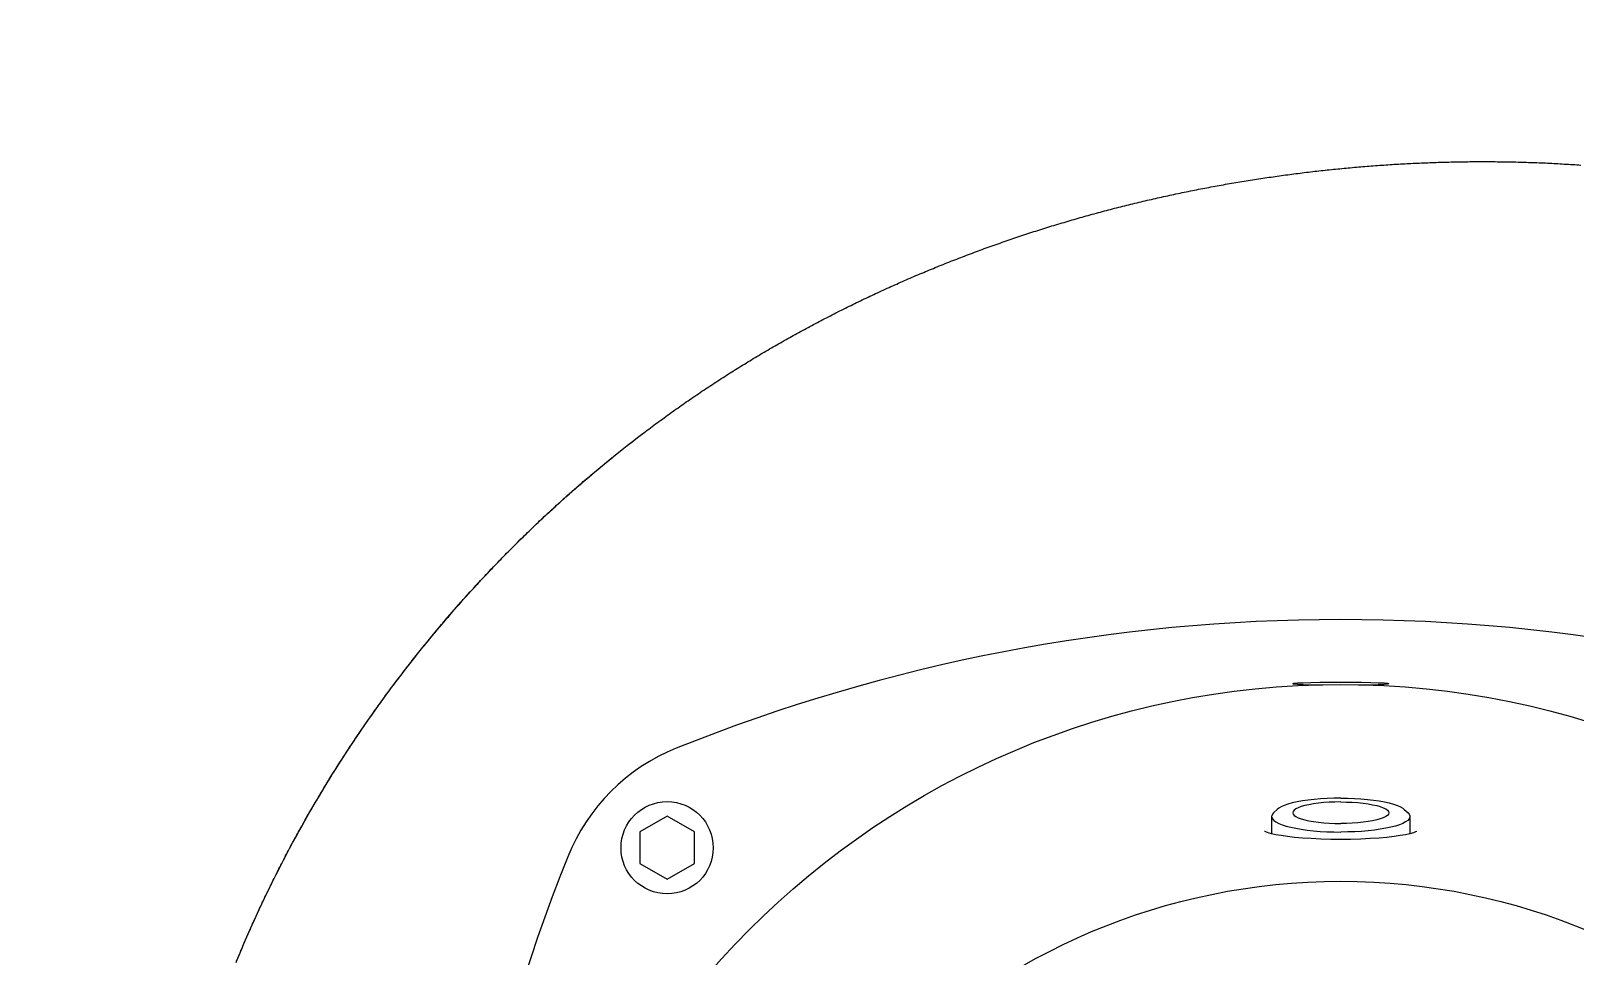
# Model space of a CAD drawing. Extents: x 0 to 216, y -5 to 280.
# Drawn here: x 117.658 to 122.373, y 191.395 to 194.217 of the extents above; entities that cross this region are included whole.
import ezdxf

# ---------------------------------------------------------------- set-up
doc = ezdxf.new("R2010")
doc.units = 0
doc.header["$LTSCALE"] = 10
doc.header["$MEASUREMENT"] = 0
doc.linetypes.add('SHORT_DASH', pattern=[0.125, 0.03125, -0.0625, 0.03125])
doc.layers.add('CADdetails-9-EXTRAFINE', color=9, linetype='CONTINUOUS')

msp = doc.modelspace()

# ---------------------------------------------------------------- linework, layer by layer
at = {"layer": 'CADdetails-9-EXTRAFINE', "linetype": 'Continuous'}
for p, q in [((119.5099, 192.9766), (119.5258, 192.9887)), ((119.4471, 192.9274), (119.4627, 192.9398)), ((119.4627, 192.9398), (119.4783, 192.9522)), ((119.4783, 192.9522), (119.4941, 192.9644)), ((119.4941, 192.9644), (119.5099, 192.9766)), ((119.3853, 192.8768), (119.4006, 192.8896)), ((119.4006, 192.8896), (119.416, 192.9023)), ((119.416, 192.9023), (119.4315, 192.9149)), ((119.4315, 192.9149), (119.4471, 192.9274)), ((119.3246, 192.825), (119.3396, 192.8381)), ((119.3396, 192.8381), (119.3548, 192.8511)), ((119.3548, 192.8511), (119.37, 192.864)), ((119.37, 192.864), (119.3853, 192.8768)), ((119.2797, 192.7853), (119.2946, 192.7986)), ((119.2946, 192.7986), (119.3095, 192.8119)), ((119.3095, 192.8119), (119.3246, 192.825)), ((119.2209, 192.7313), (119.2355, 192.7449)), ((119.2355, 192.7449), (119.2502, 192.7585)), ((119.2502, 192.7585), (119.2649, 192.7719)), ((119.2649, 192.7719), (119.2797, 192.7853)), ((119.1776, 192.6901), (119.192, 192.7039)), ((119.192, 192.7039), (119.2064, 192.7176)), ((119.2064, 192.7176), (119.2209, 192.7313)), ((119.1208, 192.634), (119.1349, 192.6481)), ((119.1349, 192.6481), (119.149, 192.6622)), ((119.149, 192.6622), (119.1633, 192.6761)), ((119.1633, 192.6761), (119.1776, 192.6901)), ((119.0789, 192.5912), (119.0928, 192.6055)), ((119.0928, 192.6055), (119.1068, 192.6198)), ((119.1068, 192.6198), (119.1208, 192.634)), ((119.0378, 192.5478), (119.0514, 192.5623)), ((119.0514, 192.5623), (119.0651, 192.5768)), ((119.0651, 192.5768), (119.0789, 192.5912)), ((118.9972, 192.5037), (119.0107, 192.5184)), ((119.0107, 192.5184), (119.0242, 192.5331)), ((119.0242, 192.5331), (119.0378, 192.5478)), ((118.9443, 192.444), (118.9574, 192.459)), ((118.9574, 192.459), (118.9706, 192.474)), ((118.9706, 192.474), (118.9839, 192.4889)), ((118.9839, 192.4889), (118.9972, 192.5037)), ((118.9054, 192.3985), (118.9183, 192.4137)), ((118.9183, 192.4137), (118.9312, 192.4289)), ((118.9312, 192.4289), (118.9443, 192.444)), ((118.8672, 192.3524), (118.8798, 192.3679)), ((118.8798, 192.3679), (118.8926, 192.3832)), ((118.8926, 192.3832), (118.9054, 192.3985)), ((118.8296, 192.3058), (118.8421, 192.3214)), ((118.8421, 192.3214), (118.8546, 192.3369)), ((118.8546, 192.3369), (118.8672, 192.3524)), ((118.7929, 192.2586), (118.805, 192.2744)), ((118.805, 192.2744), (118.8173, 192.2901)), ((118.8173, 192.2901), (118.8296, 192.3058)), ((118.7568, 192.2108), (118.7687, 192.2268)), ((118.7687, 192.2268), (118.7807, 192.2427)), ((118.7807, 192.2427), (118.7929, 192.2586)), ((121.5105, 192.2256), (121.5142, 192.2268)), ((121.5142, 192.2245), (121.5105, 192.2256)), ((121.5142, 192.2268), (121.525, 192.2278)), ((121.525, 192.2234), (121.5142, 192.2245)), ((121.525, 192.2278), (121.5425, 192.2288)), ((121.5425, 192.2224), (121.525, 192.2234)), ((121.5425, 192.2288), (121.5657, 192.2296)), ((121.5657, 192.2296), (121.5935, 192.2302)), ((121.5935, 192.2302), (121.6245, 192.2306)), ((121.6245, 192.2306), (121.6571, 192.2307)), ((121.6571, 192.2307), (121.6897, 192.2306)), ((121.6897, 192.2306), (121.7207, 192.2302)), ((121.7207, 192.2302), (121.7485, 192.2296)), ((121.7485, 192.2296), (121.7717, 192.2288)), ((121.7717, 192.2288), (121.7892, 192.2278)), ((121.7892, 192.2234), (121.7717, 192.2224)), ((121.7892, 192.2278), (121.8, 192.2268)), ((121.8, 192.2245), (121.7892, 192.2234)), ((121.8, 192.2268), (121.8037, 192.2256)), ((121.8037, 192.2256), (121.8, 192.2245)), ((118.7215, 192.1625), (118.7332, 192.1786)), ((118.7332, 192.1786), (118.7449, 192.1948)), ((118.7449, 192.1948), (118.7568, 192.2108)), ((121.5657, 192.2216), (121.5425, 192.2224)), ((121.5935, 192.221), (121.5657, 192.2216)), ((121.6027, 192.2209), (121.5935, 192.221)), ((121.7207, 192.221), (121.7115, 192.2209)), ((121.7485, 192.2216), (121.7207, 192.221)), ((121.7717, 192.2224), (121.7485, 192.2216)), ((118.6869, 192.1136), (118.6983, 192.13)), ((118.6983, 192.13), (118.7098, 192.1463)), ((118.7098, 192.1463), (118.7215, 192.1625)), ((118.6642, 192.0808), (118.6755, 192.0972)), ((118.6755, 192.0972), (118.6869, 192.1136)), ((118.6309, 192.031), (118.6419, 192.0477)), ((118.6419, 192.0477), (118.653, 192.0643)), ((118.653, 192.0643), (118.6642, 192.0808)), ((118.5983, 191.9808), (118.6091, 191.9976)), ((118.6091, 191.9976), (118.62, 192.0144)), ((118.62, 192.0144), (118.6309, 192.031)), ((118.5665, 191.9301), (118.5771, 191.9471)), ((118.5771, 191.9471), (118.5876, 191.964)), ((118.5876, 191.964), (118.5983, 191.9808)), ((118.5355, 191.8789), (118.5458, 191.896)), ((118.5458, 191.896), (118.5561, 191.9131)), ((118.5561, 191.9131), (118.5665, 191.9301)), ((118.5153, 191.8445), (118.5254, 191.8617)), ((118.5254, 191.8617), (118.5355, 191.8789)), ((121.4675, 191.8457), (121.4631, 191.8422)), ((121.475, 191.8501), (121.4675, 191.8457)), ((121.4844, 191.8543), (121.475, 191.8501)), ((121.4958, 191.8582), (121.4844, 191.8543)), ((121.5089, 191.8619), (121.4958, 191.8582)), ((121.5237, 191.8652), (121.5089, 191.8619)), ((121.5273, 191.8472), (121.52, 191.8436)), ((121.5399, 191.8681), (121.5237, 191.8652)), ((121.5364, 191.8506), (121.5273, 191.8472)), ((121.5474, 191.8537), (121.5364, 191.8506)), ((121.5574, 191.8707), (121.5399, 191.8681)), ((121.5599, 191.8565), (121.5474, 191.8537)), ((121.576, 191.8728), (121.5574, 191.8707)), ((121.5738, 191.859), (121.5599, 191.8565)), ((121.589, 191.8611), (121.5738, 191.859)), ((121.5955, 191.8745), (121.576, 191.8728)), ((121.6051, 191.8627), (121.589, 191.8611)), ((121.6156, 191.8757), (121.5955, 191.8745)), ((121.622, 191.8639), (121.6051, 191.8627)), ((121.6363, 191.8764), (121.6156, 191.8757)), ((121.6394, 191.8646), (121.622, 191.8639)), ((121.6571, 191.8767), (121.6363, 191.8764)), ((121.6571, 191.8648), (121.6394, 191.8646)), ((121.6571, 191.8767), (121.6779, 191.8764)), ((121.6571, 191.8648), (121.6748, 191.8646)), ((121.6748, 191.8646), (121.6922, 191.8639)), ((121.6779, 191.8764), (121.6986, 191.8757)), ((121.6922, 191.8639), (121.7091, 191.8627)), ((121.6986, 191.8757), (121.7187, 191.8745)), ((121.7091, 191.8627), (121.7252, 191.8611)), ((121.7187, 191.8745), (121.7382, 191.8728)), ((121.7252, 191.8611), (121.7404, 191.859)), ((121.7382, 191.8728), (121.7568, 191.8707)), ((121.7404, 191.859), (121.7543, 191.8565)), ((121.7543, 191.8565), (121.7668, 191.8537)), ((121.7568, 191.8707), (121.7743, 191.8681)), ((121.7668, 191.8537), (121.7778, 191.8506)), ((121.7743, 191.8681), (121.7905, 191.8652)), ((121.7778, 191.8506), (121.7869, 191.8472)), ((121.7869, 191.8472), (121.7942, 191.8436)), ((121.7905, 191.8652), (121.8053, 191.8619)), ((121.8053, 191.8619), (121.8184, 191.8582)), ((121.8184, 191.8582), (121.8298, 191.8543)), ((121.8298, 191.8543), (121.8393, 191.8501)), ((121.8393, 191.8501), (121.8467, 191.8457)), ((121.8467, 191.8457), (121.8511, 191.8422)), ((118.4857, 191.7925), (118.4955, 191.8099)), ((118.4955, 191.8099), (118.5053, 191.8272)), ((118.5053, 191.8272), (118.5153, 191.8445)), ((119.6003, 191.8214), (119.517, 191.7732)), ((119.6837, 191.7732), (119.6003, 191.8214)), ((121.4463, 191.8229), (121.446, 191.8205)), ((121.446, 191.8205), (121.446, 191.7679)), ((121.446, 191.8205), (121.4463, 191.8181)), ((121.4484, 191.8276), (121.4463, 191.8229)), ((121.4463, 191.8181), (121.4484, 191.8133)), ((121.4517, 191.8314), (121.4484, 191.8276)), ((121.4484, 191.8133), (121.4527, 191.8086)), ((121.4631, 191.8422), (121.4517, 191.8314)), ((121.4527, 191.8086), (121.4591, 191.804)), ((121.4591, 191.804), (121.4676, 191.7996)), ((121.4676, 191.7996), (121.4779, 191.7954)), ((121.5116, 191.8359), (121.5105, 191.8319)), ((121.5105, 191.8319), (121.5116, 191.8279)), ((121.5148, 191.8398), (121.5116, 191.8359)), ((121.5116, 191.8279), (121.5148, 191.824)), ((121.52, 191.8436), (121.5148, 191.8398)), ((121.5148, 191.824), (121.52, 191.8202)), ((121.52, 191.8202), (121.5273, 191.8166)), ((121.5273, 191.8166), (121.5364, 191.8132)), ((121.5364, 191.8132), (121.5474, 191.8101)), ((121.5474, 191.8101), (121.5599, 191.8073)), ((121.5599, 191.8073), (121.5738, 191.8048)), ((121.5738, 191.8048), (121.589, 191.8027)), ((121.589, 191.8027), (121.6051, 191.8011)), ((121.6051, 191.8011), (121.622, 191.7999)), ((121.622, 191.7999), (121.6394, 191.7992)), ((121.6394, 191.7992), (121.6571, 191.799)), ((121.6748, 191.7992), (121.6571, 191.799)), ((121.6922, 191.7999), (121.6748, 191.7992)), ((121.7091, 191.8011), (121.6922, 191.7999)), ((121.7252, 191.8027), (121.7091, 191.8011)), ((121.7404, 191.8048), (121.7252, 191.8027)), ((121.7543, 191.8073), (121.7404, 191.8048)), ((121.7668, 191.8101), (121.7543, 191.8073)), ((121.7778, 191.8132), (121.7668, 191.8101)), ((121.7869, 191.8166), (121.7778, 191.8132)), ((121.7942, 191.8202), (121.7869, 191.8166)), ((121.7942, 191.8436), (121.7995, 191.8398)), ((121.7995, 191.824), (121.7942, 191.8202)), ((121.7995, 191.8398), (121.8026, 191.8359)), ((121.8026, 191.8279), (121.7995, 191.824)), ((121.8026, 191.8359), (121.8037, 191.8319)), ((121.8037, 191.8319), (121.8026, 191.8279)), ((121.8466, 191.7996), (121.8363, 191.7954)), ((121.8551, 191.804), (121.8466, 191.7996)), ((121.8511, 191.8422), (121.8625, 191.8314)), ((121.8615, 191.8086), (121.8551, 191.804)), ((121.8658, 191.8133), (121.8615, 191.8086)), ((121.8625, 191.8314), (121.8658, 191.8276)), ((121.8658, 191.8276), (121.8679, 191.8229)), ((121.8679, 191.8181), (121.8658, 191.8133)), ((121.8679, 191.8229), (121.8682, 191.8205)), ((121.8682, 191.8205), (121.8679, 191.8181)), ((121.8682, 191.8205), (121.8682, 191.7679)), ((118.4568, 191.74), (118.4663, 191.7576)), ((118.4663, 191.7576), (118.476, 191.775)), ((118.476, 191.775), (118.4857, 191.7925)), ((119.517, 191.7732), (119.517, 191.677)), ((119.6837, 191.677), (119.6837, 191.7732)), ((121.4249, 191.7749), (121.4245, 191.7751)), ((121.4285, 191.7733), (121.4249, 191.7749)), ((121.4355, 191.7708), (121.4285, 191.7733)), ((121.4458, 191.7679), (121.4355, 191.7708)), ((121.4591, 191.7649), (121.4458, 191.7679)), ((121.4754, 191.762), (121.4591, 191.7649)), ((121.4944, 191.7593), (121.4754, 191.762)), ((121.4779, 191.7954), (121.4902, 191.7914)), ((121.4902, 191.7914), (121.5041, 191.7878)), ((121.516, 191.7568), (121.4944, 191.7593)), ((121.5041, 191.7878), (121.5196, 191.7845)), ((121.5402, 191.7546), (121.516, 191.7568)), ((121.5196, 191.7845), (121.5365, 191.7816)), ((121.5365, 191.7816), (121.5546, 191.779)), ((121.5669, 191.7529), (121.5402, 191.7546)), ((121.5546, 191.779), (121.5738, 191.7769)), ((121.5959, 191.7516), (121.5669, 191.7529)), ((121.5738, 191.7769), (121.5939, 191.7752)), ((121.5939, 191.7752), (121.6146, 191.774)), ((121.6271, 191.7507), (121.5959, 191.7516)), ((121.6146, 191.774), (121.6357, 191.7733)), ((121.6357, 191.7733), (121.6571, 191.7731)), ((121.6785, 191.7733), (121.6571, 191.7731)), ((121.6996, 191.774), (121.6785, 191.7733)), ((121.7183, 191.7516), (121.6871, 191.7507)), ((121.7203, 191.7752), (121.6996, 191.774)), ((121.7473, 191.7529), (121.7183, 191.7516)), ((121.7404, 191.7769), (121.7203, 191.7752)), ((121.7596, 191.779), (121.7404, 191.7769)), ((121.774, 191.7546), (121.7473, 191.7529)), ((121.7777, 191.7816), (121.7596, 191.779)), ((121.7982, 191.7568), (121.774, 191.7546)), ((121.7946, 191.7845), (121.7777, 191.7816)), ((121.8101, 191.7878), (121.7946, 191.7845)), ((121.8198, 191.7593), (121.7982, 191.7568)), ((121.824, 191.7914), (121.8101, 191.7878)), ((121.8388, 191.762), (121.8198, 191.7593)), ((121.8363, 191.7954), (121.824, 191.7914)), ((121.8551, 191.7649), (121.8388, 191.762)), ((121.8684, 191.7679), (121.8551, 191.7649)), ((121.8787, 191.7708), (121.8684, 191.7679)), ((121.8857, 191.7733), (121.8787, 191.7708)), ((121.8893, 191.7749), (121.8857, 191.7733)), ((121.8893, 191.7748), (121.8896, 191.775)), ((121.8896, 191.775), (121.8893, 191.7749)), ((118.4288, 191.6871), (118.438, 191.7048)), ((118.438, 191.7048), (118.4474, 191.7224)), ((118.4474, 191.7224), (118.4568, 191.74)), ((121.6571, 191.7505), (121.6271, 191.7507)), ((121.6871, 191.7507), (121.6571, 191.7505)), ((118.4106, 191.6516), (118.4196, 191.6694)), ((118.4196, 191.6694), (118.4288, 191.6871)), ((119.517, 191.677), (119.6003, 191.6289)), ((119.6003, 191.6289), (119.6837, 191.677)), ((118.3839, 191.598), (118.3927, 191.6159)), ((118.3927, 191.6159), (118.4016, 191.6338)), ((118.4016, 191.6338), (118.4106, 191.6516)), ((118.3667, 191.562), (118.3752, 191.58)), ((118.3752, 191.58), (118.3839, 191.598)), ((118.3414, 191.5077), (118.3498, 191.5258)), ((118.3498, 191.5258), (118.3582, 191.5439)), ((118.3582, 191.5439), (118.3667, 191.562)), ((118.3171, 191.453), (118.3251, 191.4712)), ((118.3251, 191.4712), (118.3332, 191.4895)), ((118.3332, 191.4895), (118.3414, 191.5077)), ((118.3014, 191.4163), (118.3092, 191.4346)), ((118.3092, 191.4346), (118.3171, 191.453)), ((118.286, 191.3794), (118.2937, 191.3979)), ((118.2937, 191.3979), (118.3014, 191.4163))]:
    msp.add_line(p, q, dxfattribs=at)
for points in [[(127.1422, 191.235, 0), (127.1431, 191.2861, -0.000148)], [(118.2841, 191.3747, -0.001716), (118.2939, 191.3985, -0.001725), (118.3038, 191.4221, -0.001719), (118.314, 191.4458, -0.001732), (118.3242, 191.4692, -0.001717), (118.3346, 191.4926, -0.001719), (118.3452, 191.516, -0.001694), (118.356, 191.5394, -0.001708), (118.3669, 191.5625, -0.001692), (118.3779, 191.5856, -0.001692), (118.3892, 191.6087, -0.001688), (118.4006, 191.6318, -0.001702), (118.4121, 191.6546, -0.00169), (118.4238, 191.6774, -0.00169), (118.4356, 191.7002, -0.001665), (118.4476, 191.7229, -0.001672), (118.4598, 191.7455, -0.001671), (118.4721, 191.768, -0.001681), (118.4845, 191.7904, -0.00167), (118.4971, 191.8127, -0.001667), (118.5098, 191.835, -0.001654), (118.5228, 191.8572, -0.001663), (118.5358, 191.8793, -0.001663), (118.549, 191.9013, -0.00167), (118.5623, 191.9232, -0.001651), (118.5757, 191.945, -0.001647), (118.5894, 191.9667, -0.00164), (118.6032, 191.9884, -0.001652), (118.6171, 192.0099, -0.001654), (118.6311, 192.0314, -0.001651), (118.6453, 192.0527, -0.001639), (118.6596, 192.074, -0.001638), (118.6741, 192.0952, -0.001645), (118.6887, 192.1163, -0.001656), (118.7034, 192.1373, -0.001648), (118.7183, 192.1581, -0.001641), (118.7333, 192.1789, -0.001625), (118.7485, 192.1997, -0.001631), (118.7638, 192.2202, -0.001641), (118.7792, 192.2407, -0.001646), (118.7948, 192.2611, -0.00164), (118.8104, 192.2813, -0.001631), (118.8263, 192.3015, -0.001627), (118.8423, 192.3217, -0.001635), (118.8583, 192.3416, -0.001642), (118.8746, 192.3615, -0.001641), (118.8909, 192.3812, -0.001631), (118.9074, 192.4009, -0.001627), (118.924, 192.4204, -0.001629), (118.9407, 192.4399, -0.001633), (118.9576, 192.4592, -0.001642), (118.9745, 192.4784, -0.001635), (118.9917, 192.4975, -0.001638), (119.0089, 192.5165, -0.001639), (119.0262, 192.5354, -0.001642), (119.0437, 192.5541, -0.00164), (119.0613, 192.5728, -0.001639), (119.079, 192.5913, -0.001635), (119.0969, 192.6097, -0.001644), (119.1149, 192.628, -0.001644), (119.133, 192.6462, -0.001654), (119.1511, 192.6642, -0.001646), (119.1695, 192.6822, -0.001653), (119.1879, 192.7, -0.001653), (119.2065, 192.7177, -0.001658), (119.2251, 192.7353, -0.001655), (119.244, 192.7527, -0.001656), (119.2628, 192.77, -0.00165), (119.2819, 192.7873, -0.001663), (119.301, 192.8043, -0.001662), (119.3203, 192.8213, -0.001676), (119.3396, 192.838, -0.001661), (119.3591, 192.8548, -0.001679), (119.3787, 192.8713, -0.001677), (119.3984, 192.8878, -0.001697), (119.4181, 192.904, -0.001687), (119.4381, 192.9202, -0.001693), (119.4581, 192.9362, -0.001688), (119.4783, 192.9521, -0.001697), (119.4985, 192.9679, -0.001703), (119.5189, 192.9835, -0.001695), (119.5393, 192.9989, -0.001689), (119.5599, 193.0143, -0.00168), (119.5806, 193.0295, -0.001695), (119.6013, 193.0445, -0.001686), (119.6221, 193.0594, -0.001684), (119.6431, 193.0742, -0.001667), (119.6642, 193.0889, -0.001675), (119.6853, 193.1033, -0.001672), (119.7066, 193.1177, -0.001679), (119.7279, 193.1319, -0.001667), (119.7494, 193.146, -0.001669), (119.7709, 193.1599, -0.001654), (119.7926, 193.1737, -0.001661), (119.8143, 193.1873, -0.001656), (119.8361, 193.2008, -0.001658), (119.858, 193.2141, -0.001656), (119.88, 193.2274, -0.001669), (119.902, 193.2404, -0.001643), (119.9242, 193.2533, -0.001642), (119.9464, 193.266, -0.00162), (119.9689, 193.2787, -0.001644), (119.9912, 193.2911, -0.001623), (120.0136, 193.3034, -0.001621), (120.0362, 193.3156, -0.001601), (120.059, 193.3277, -0.001625), (120.0816, 193.3395, -0.001601), (120.1044, 193.3512, -0.001597), (120.1273, 193.3628, -0.001578), (120.1504, 193.3743, -0.001599), (120.1732, 193.3856, -0.001589), (120.1963, 193.3967, -0.001589), (120.2195, 193.4077, -0.001567), (120.2428, 193.4186, -0.001575), (120.266, 193.4293, -0.00157), (120.2895, 193.4399, -0.00158), (120.3128, 193.4503, -0.001566), (120.3364, 193.4606, -0.00157), (120.3599, 193.4707, -0.001546), (120.3836, 193.4807, -0.001558), (120.4072, 193.4905, -0.001541), (120.431, 193.5002, -0.001549), (120.4548, 193.5097, -0.001533), (120.4787, 193.5191, -0.001545), (120.5025, 193.5283, -0.001523), (120.5266, 193.5374, -0.001529), (120.5505, 193.5464, -0.00151), (120.5747, 193.5552, -0.001517), (120.5988, 193.5638, -0.001512), (120.6231, 193.5724, -0.001526), (120.6472, 193.5807, -0.001502), (120.6715, 193.5889, -0.0015), (120.6958, 193.597, -0.001482), (120.7204, 193.6049, -0.001497), (120.7447, 193.6127, -0.001495), (120.7692, 193.6203, -0.001503), (120.7937, 193.6278, -0.001476), (120.8183, 193.6351, -0.001479), (120.8429, 193.6423, -0.00146), (120.8676, 193.6494, -0.001472), (120.8922, 193.6563, -0.001469), (120.917, 193.663, -0.001474), (120.9417, 193.6696, -0.00146), (120.9666, 193.6761, -0.001468), (120.9914, 193.6824, -0.001444), (121.0163, 193.6886, -0.001447), (121.0412, 193.6946, -0.001438), (121.0663, 193.7005, -0.001451), (121.0912, 193.7063, -0.001445), (121.1162, 193.7119, -0.001444), (121.1413, 193.7173, -0.001428), (121.1665, 193.7226, -0.001442), (121.1915, 193.7278, -0.001422), (121.2166, 193.7328, -0.001423), (121.2418, 193.7377, -0.001409), (121.2671, 193.7424, -0.001421), (121.2922, 193.747, -0.001415), (121.3175, 193.7515, -0.001419), (121.3428, 193.7558, -0.0014), (121.3681, 193.76, -0.001405), (121.3934, 193.764, -0.001393), (121.4189, 193.7679, -0.001402), (121.4441, 193.7716, -0.001391), (121.4696, 193.7752, -0.001397), (121.495, 193.7786, -0.001378), (121.5203, 193.7819, -0.001372), (121.5458, 193.7851, -0.001383), (121.5714, 193.7882, -0.001396), (121.5968, 193.7911, -0.0014), (121.6221, 193.7938, -0.001376), (121.6478, 193.7964, -0.001387), (121.6734, 193.7989, -0.001392), (121.6989, 193.8012, -0.001426), (121.7244, 193.8034, -0.001417), (121.75, 193.8054, -0.001414), (121.7754, 193.8073, -0.001397), (121.8012, 193.8091, -0.001416), (121.8268, 193.8107, -0.001421), (121.8524, 193.8121, -0.001449), (121.8778, 193.8134, -0.001427), (121.9036, 193.8146, -0.00144), (121.9293, 193.8156, -0.001441), (121.9549, 193.8165, -0.001454), (121.9803, 193.8172, -0.00143), (122.0062, 193.8178, -0.001465), (122.0318, 193.8182, -0.001465), (122.0575, 193.8185, -0.001501), (122.0828, 193.8186, -0.001468), (122.1088, 193.8186, -0.001497), (122.1344, 193.8184, -0.001493), (122.1601, 193.8181, -0.00153), (122.1855, 193.8176, -0.001501), (122.2114, 193.8169, -0.001537), (122.2369, 193.8161, -0.001529), (122.2626, 193.8152, -0.001567), (122.2881, 193.8141, -0.001542), (122.3139, 193.8128, -0.001572), (122.3394, 193.8113, -0.001563), (122.3651, 193.8097, -0.001594), (122.3905, 193.808, -0.001565)]]:
    msp.add_lwpolyline(points, format="xyb", dxfattribs=at)
for centre, radius in [((124.406, 196.4993), 18.5358), ((124.406, 196.4993), 17.6496), ((121.6571, 189.6683), 2.5548), ((119.6003, 191.7251), 0.1407), ((121.6571, 189.6683), 1.9544)]:
    msp.add_circle(centre, radius, dxfattribs=at)
at = {"layer": 'CADdetails-9-EXTRAFINE', "linetype": 'SHORT_DASH'}
for radius in [18.3143, 12.4064]:
    msp.add_circle((124.406, 196.4993), radius, dxfattribs=at)
at = {"layer": 'CADdetails-9-EXTRAFINE', "linetype": 'Continuous'}
for centre, radius, start, end in [((121.6571, 186.9812), 5.44, 68.0976, 111.9024), ((119.8504, 191.4751), 0.5966, 111.9024, 158.0976), ((124.3442, 189.6683), 5.44, 158.0976, 201.9024)]:
    msp.add_arc(centre, radius, start, end, dxfattribs=at)

doc.saveas('drawing.dxf')
